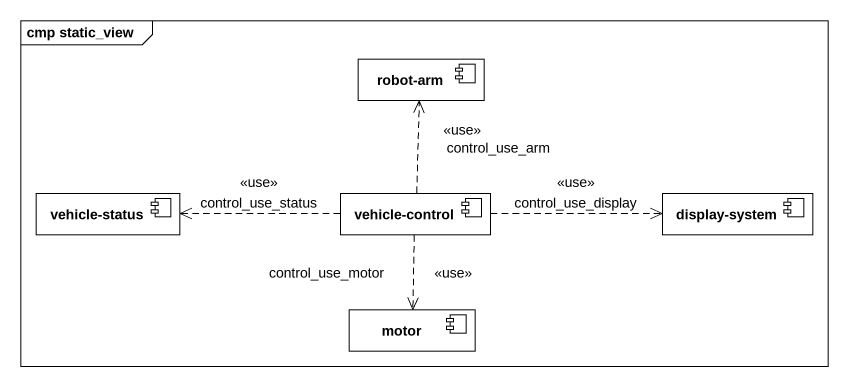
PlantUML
@startuml
mainframe cmp static_view
component "robot-arm" as robot_arm
component "vehicle-status" as vehicle_status
component "vehicle-control" as vehicle_control
component "display-system" as display_system
component motor
vehicle_control .up.> robot_arm : <<use>>\ncontrol_use_arm
vehicle_control .left.> vehicle_status : <<use>>\ncontrol_use_status
vehicle_control .right.> display_system : <<use>>\ncontrol_use_display
vehicle_control ..> motor : <<use>>\ncontrol_use_motor
@enduml
